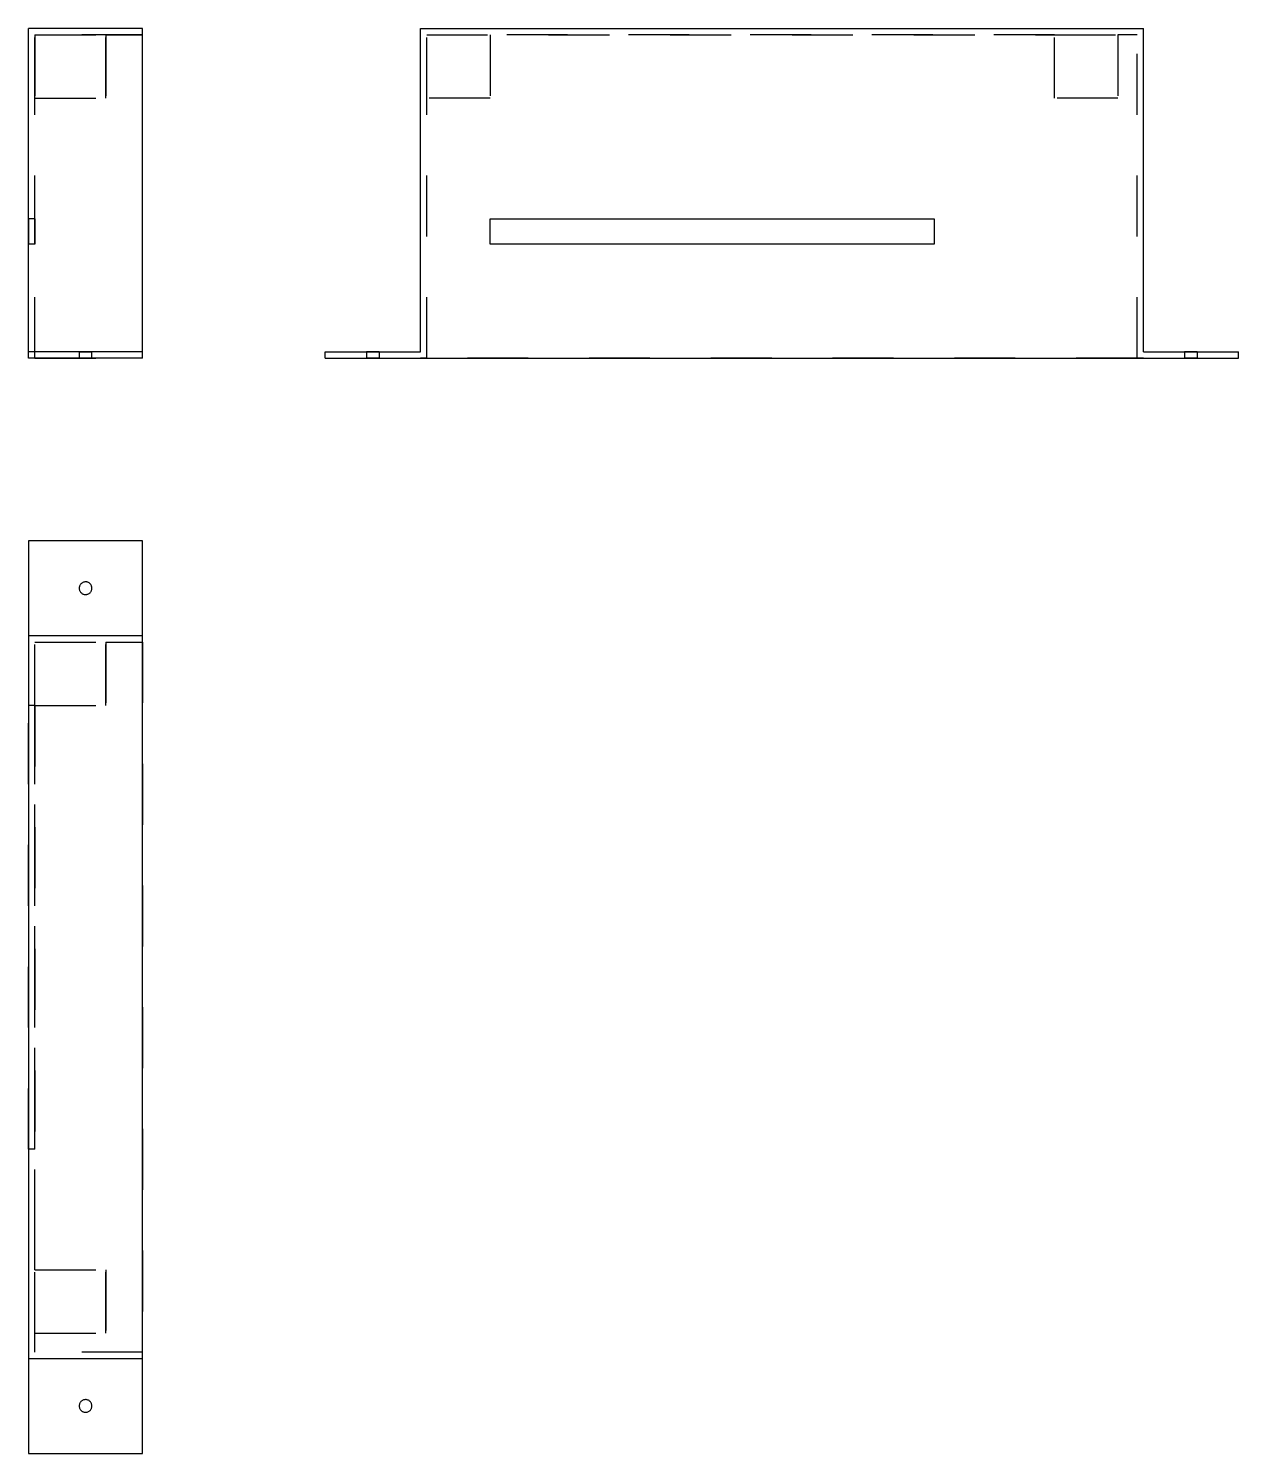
# Model space of a CAD drawing. Extents: x 0 to 1.99, y 0 to 2.34.
import ezdxf

# ---------------------------------------------------------------- set-up
doc = ezdxf.new("R2010")
doc.units = 0
doc.linetypes.add('HIDDEN', pattern=[0.075, 0.050025, -0.024975])
for name, color, linetype in [('FRONT', 7, 'CONTINUOUS'), ('FRONT_HID', 7, 'HIDDEN'), ('LEFT', 7, 'CONTINUOUS'), ('LEFT_HID', 7, 'HIDDEN'), ('TOP', 7, 'CONTINUOUS'), ('TOP_HID', 7, 'HIDDEN')]:
    doc.layers.add(name, color=color, linetype=linetype)

msp = doc.modelspace()

# ---------------------------------------------------------------- linework, layer by layer
at = {"layer": 'FRONT'}
for p, q in [((0, 1.810417), (0, 2.341667)), ((0.1875, 2.341667), (0, 2.341667)), ((0.1875, 1.810417), (0.1875, 2.341667)), ((0, 1.8), (0, 1.810417)), ((0.1875, 1.810417), (0, 1.810417)), ((0.1875, 1.8), (0.1875, 1.810417)), ((0.1875, 1.8), (0, 1.8))]:
    msp.add_line(p, q, dxfattribs=at)
at = {"layer": 'FRONT_HID', "linetype": 'HIDDEN'}
for p, q in [((0.010417, 2.33125), (0.127083, 2.33125)), ((0.010417, 2.33125), (0.010417, 2.227083)), ((0.010417, 1.8), (0.010417, 2.33125)), ((0.010417, 2.33125), (0.010417, 2.227083)), ((0.010417, 2.227083), (0.010417, 2.33125)), ((0.010417, 2.33125), (0.127083, 2.33125)), ((0.1875, 2.33125), (0.010417, 2.33125)), ((0.010417, 2.33125), (0.127083, 2.33125)), ((0.127083, 2.33125), (0.127083, 2.227083)), ((0.127083, 2.227083), (0.127083, 2.33125)), ((0.127083, 2.33125), (0.1875, 2.33125)), ((0.127083, 2.227083), (0.127083, 2.33125)), ((0.127083, 2.33125), (0.127083, 2.227083)), ((0.1875, 1.8), (0.1875, 2.33125)), ((0.1875, 1.8), (0.1875, 2.33125)), ((0.010417, 2.227083), (0.127083, 2.227083)), ((0.010417, 2.227083), (0.127083, 2.227083)), ((0.010417, 1.8), (0.010417, 2.227083)), ((0.010417, 2.227083), (0.127083, 2.227083)), ((0.010417, 2.227083), (0.127083, 2.227083)), ((0.010417, 2.029167), (0, 2.029167)), ((0, 2.029167), (0, 1.9875)), ((0.010417, 2.029167), (0, 2.029167)), ((0, 1.9875), (0, 2.029167)), ((0.010417, 2.029167), (0.010417, 1.9875)), ((0.010417, 1.9875), (0.010417, 2.029167)), ((0.010417, 1.9875), (0, 1.9875)), ((0.010417, 1.9875), (0, 1.9875)), ((0.104167, 1.810417), (0.083333, 1.810417)), ((0.083333, 1.810417), (0.104167, 1.810417)), ((0.104167, 1.810417), (0.083333, 1.810417)), ((0.083333, 1.810417), (0.104167, 1.810417)), ((0.083333, 1.810417), (0.083333, 1.8)), ((0.083333, 1.810417), (0.083333, 1.8)), ((0.104167, 1.8), (0.104167, 1.810417)), ((0.104167, 1.8), (0.104167, 1.810417)), ((0.010417, 1.8), (0.1875, 1.8)), ((0.1875, 1.8), (0.010417, 1.8)), ((0.104167, 1.8), (0.083333, 1.8)), ((0.083333, 1.8), (0.104167, 1.8)), ((0.104167, 1.8), (0.083333, 1.8)), ((0.083333, 1.8), (0.104167, 1.8))]:
    msp.add_line(p, q, dxfattribs=at)
at = {"layer": 'LEFT'}
for p, q in [((0.64375, 1.810417), (0.64375, 2.341667)), ((0.64375, 2.341667), (1.83125, 2.341667)), ((1.83125, 1.810417), (1.83125, 2.341667)), ((0.758333, 2.029167), (1.4875, 2.029167)), ((0.758333, 1.9875), (0.758333, 2.029167)), ((1.4875, 2.029167), (1.4875, 1.9875)), ((1.4875, 1.9875), (0.758333, 1.9875)), ((0.4875, 1.8), (0.4875, 1.810417)), ((0.4875, 1.810417), (0.64375, 1.810417)), ((1.83125, 1.810417), (1.9875, 1.810417)), ((1.9875, 1.8), (1.9875, 1.810417)), ((0.4875, 1.8), (0.64375, 1.8)), ((0.64375, 1.8), (1.83125, 1.8)), ((1.83125, 1.8), (1.9875, 1.8))]:
    msp.add_line(p, q, dxfattribs=at)
at = {"layer": 'LEFT_HID', "linetype": 'HIDDEN'}
for p, q in [((0.654167, 2.227083), (0.654167, 2.33125)), ((0.654167, 1.8), (0.654167, 2.33125)), ((0.654167, 2.33125), (0.758333, 2.33125)), ((0.654167, 2.33125), (1.820833, 2.33125)), ((0.758333, 2.33125), (0.758333, 2.227083)), ((0.758333, 2.33125), (0.758333, 2.227083)), ((1.685417, 2.33125), (0.758333, 2.33125)), ((1.685417, 2.227083), (1.685417, 2.33125)), ((1.685417, 2.33125), (1.789583, 2.33125)), ((1.685417, 2.227083), (1.685417, 2.33125)), ((1.820833, 2.33125), (1.789583, 2.33125)), ((1.789583, 2.33125), (1.789583, 2.227083)), ((1.789583, 2.33125), (1.789583, 2.227083)), ((1.820833, 1.8), (1.820833, 2.33125)), ((1.820833, 1.8), (1.820833, 2.33125)), ((0.758333, 2.227083), (0.654167, 2.227083)), ((0.758333, 2.227083), (0.654167, 2.227083)), ((0.654167, 1.8), (0.654167, 2.227083)), ((1.789583, 2.227083), (1.685417, 2.227083)), ((1.789583, 2.227083), (1.685417, 2.227083)), ((0.565625, 1.810417), (0.555208, 1.810417)), ((0.555208, 1.810417), (0.576042, 1.810417)), ((0.555208, 1.810417), (0.555208, 1.8)), ((0.576042, 1.810417), (0.565625, 1.810417)), ((0.576042, 1.810417), (0.576042, 1.8)), ((1.909375, 1.810417), (1.898958, 1.810417)), ((1.898958, 1.810417), (1.919792, 1.810417)), ((1.898958, 1.810417), (1.898958, 1.8)), ((1.919792, 1.810417), (1.909375, 1.810417)), ((1.919792, 1.810417), (1.919792, 1.8)), ((0.565625, 1.8), (0.555208, 1.8)), ((0.555208, 1.8), (0.576042, 1.8)), ((0.576042, 1.8), (0.565625, 1.8)), ((0.654167, 1.8), (0.64375, 1.8)), ((1.820833, 1.8), (0.654167, 1.8)), ((1.83125, 1.8), (1.820833, 1.8)), ((1.909375, 1.8), (1.898958, 1.8)), ((1.898958, 1.8), (1.919792, 1.8)), ((1.919792, 1.8), (1.909375, 1.8))]:
    msp.add_line(p, q, dxfattribs=at)
at = {"layer": 'TOP'}
for p, q in [((0, 1.5), (0, 1.34375)), ((0.1875, 1.5), (0, 1.5)), ((0.1875, 1.34375), (0.1875, 1.5)), ((0.086114, 1.42896), (0.085447, 1.428165)), ((0.086857, 1.429685), (0.086114, 1.42896)), ((0.087669, 1.430333), (0.086857, 1.429685)), ((0.088542, 1.430896), (0.087669, 1.430333)), ((0.089466, 1.43137), (0.088542, 1.430896)), ((0.090432, 1.431749), (0.089466, 1.43137)), ((0.091432, 1.43203), (0.090432, 1.431749)), ((0.092455, 1.432211), (0.091432, 1.43203)), ((0.09349, 1.432288), (0.092455, 1.432211)), ((0.094528, 1.432263), (0.09349, 1.432288)), ((0.095559, 1.432133), (0.094528, 1.432263)), ((0.096571, 1.431902), (0.095559, 1.432133)), ((0.097556, 1.431572), (0.096571, 1.431902)), ((0.098502, 1.431144), (0.097556, 1.431572)), ((0.099402, 1.430625), (0.098502, 1.431144)), ((0.100245, 1.430019), (0.099402, 1.430625)), ((0.101023, 1.429332), (0.100245, 1.430019)), ((0.10173, 1.428571), (0.101023, 1.429332)), ((0.102357, 1.427743), (0.10173, 1.428571)), ((0.08345, 1.423428), (0.083346, 1.422394)), ((0.083346, 1.422394), (0.083346, 1.421356)), ((0.083346, 1.421356), (0.08345, 1.420322)), ((0.083655, 1.424445), (0.08345, 1.423428)), ((0.08345, 1.420322), (0.083655, 1.419305)), ((0.083962, 1.425438), (0.083655, 1.424445)), ((0.083655, 1.419305), (0.083962, 1.418312)), ((0.084365, 1.426395), (0.083962, 1.425438)), ((0.083962, 1.418312), (0.084365, 1.417355)), ((0.084862, 1.427307), (0.084365, 1.426395)), ((0.084365, 1.417355), (0.084862, 1.416443)), ((0.085447, 1.428165), (0.084862, 1.427307)), ((0.084862, 1.416443), (0.085447, 1.415585)), ((0.085447, 1.415585), (0.086114, 1.41479)), ((0.086114, 1.41479), (0.086857, 1.414065)), ((0.086857, 1.414065), (0.087669, 1.413417)), ((0.087669, 1.413417), (0.088542, 1.412854)), ((0.088542, 1.412854), (0.089466, 1.41238)), ((0.089466, 1.41238), (0.090432, 1.412001)), ((0.090432, 1.412001), (0.091432, 1.41172)), ((0.091432, 1.41172), (0.092455, 1.411539)), ((0.092455, 1.411539), (0.09349, 1.411462)), ((0.09349, 1.411462), (0.094528, 1.411487)), ((0.094528, 1.411487), (0.095559, 1.411617)), ((0.095559, 1.411617), (0.096571, 1.411848)), ((0.096571, 1.411848), (0.097556, 1.412178)), ((0.097556, 1.412178), (0.098502, 1.412606)), ((0.098502, 1.412606), (0.099402, 1.413125)), ((0.099402, 1.413125), (0.100245, 1.413731)), ((0.100245, 1.413731), (0.101023, 1.414418)), ((0.101023, 1.414418), (0.10173, 1.415179)), ((0.10173, 1.415179), (0.102357, 1.416007)), ((0.102898, 1.426857), (0.102357, 1.427743)), ((0.102357, 1.416007), (0.102898, 1.416893)), ((0.103349, 1.425921), (0.102898, 1.426857)), ((0.102898, 1.416893), (0.103349, 1.417829)), ((0.103704, 1.424945), (0.103349, 1.425921)), ((0.103349, 1.417829), (0.103704, 1.418805)), ((0.10396, 1.423939), (0.103704, 1.424945)), ((0.103704, 1.418805), (0.10396, 1.419811)), ((0.104115, 1.422912), (0.10396, 1.423939)), ((0.10396, 1.419811), (0.104115, 1.420838)), ((0.104167, 1.421875), (0.104115, 1.422912)), ((0.104115, 1.420838), (0.104167, 1.421875)), ((0, 1.34375), (0, 0.15625)), ((0.1875, 1.34375), (0, 1.34375)), ((0.1875, 0.15625), (0.1875, 1.34375)), ((0, 0.15625), (0.1875, 0.15625)), ((0, 0.15625), (0, 0)), ((0.1875, 0), (0.1875, 0.15625)), ((0.08345, 0.079678), (0.083346, 0.078644)), ((0.083346, 0.078644), (0.083346, 0.077606)), ((0.083346, 0.077606), (0.08345, 0.076572)), ((0.083655, 0.080695), (0.08345, 0.079678)), ((0.08345, 0.076572), (0.083655, 0.075555)), ((0.083962, 0.081688), (0.083655, 0.080695)), ((0.083655, 0.075555), (0.083962, 0.074562)), ((0.084365, 0.082645), (0.083962, 0.081688)), ((0.083962, 0.074562), (0.084365, 0.073605)), ((0.084862, 0.083557), (0.084365, 0.082645)), ((0.084365, 0.073605), (0.084862, 0.072693)), ((0.085447, 0.084415), (0.084862, 0.083557)), ((0.084862, 0.072693), (0.085447, 0.071835)), ((0.086114, 0.08521), (0.085447, 0.084415)), ((0.085447, 0.071835), (0.086114, 0.07104)), ((0.086857, 0.085935), (0.086114, 0.08521)), ((0.086114, 0.07104), (0.086857, 0.070315)), ((0.087669, 0.086583), (0.086857, 0.085935)), ((0.086857, 0.070315), (0.087669, 0.069667)), ((0.088542, 0.087146), (0.087669, 0.086583)), ((0.089466, 0.08762), (0.088542, 0.087146)), ((0.090432, 0.087999), (0.089466, 0.08762)), ((0.091432, 0.08828), (0.090432, 0.087999)), ((0.092455, 0.088461), (0.091432, 0.08828)), ((0.09349, 0.088538), (0.092455, 0.088461)), ((0.094528, 0.088513), (0.09349, 0.088538)), ((0.095559, 0.088383), (0.094528, 0.088513)), ((0.096571, 0.088152), (0.095559, 0.088383)), ((0.097556, 0.087822), (0.096571, 0.088152)), ((0.098502, 0.087394), (0.097556, 0.087822)), ((0.099402, 0.086875), (0.098502, 0.087394)), ((0.100245, 0.086269), (0.099402, 0.086875)), ((0.101023, 0.085582), (0.100245, 0.086269)), ((0.100245, 0.069981), (0.101023, 0.070668)), ((0.10173, 0.084821), (0.101023, 0.085582)), ((0.101023, 0.070668), (0.10173, 0.071429)), ((0.102357, 0.083993), (0.10173, 0.084821)), ((0.10173, 0.071429), (0.102357, 0.072257)), ((0.102898, 0.083107), (0.102357, 0.083993)), ((0.102357, 0.072257), (0.102898, 0.073143)), ((0.103349, 0.082171), (0.102898, 0.083107)), ((0.102898, 0.073143), (0.103349, 0.074079)), ((0.103704, 0.081195), (0.103349, 0.082171)), ((0.103349, 0.074079), (0.103704, 0.075055)), ((0.10396, 0.080189), (0.103704, 0.081195)), ((0.103704, 0.075055), (0.10396, 0.076061)), ((0.104115, 0.079162), (0.10396, 0.080189)), ((0.10396, 0.076061), (0.104115, 0.077088)), ((0.104167, 0.078125), (0.104115, 0.079162)), ((0.104115, 0.077088), (0.104167, 0.078125)), ((0.087669, 0.069667), (0.088542, 0.069104)), ((0.088542, 0.069104), (0.089466, 0.06863)), ((0.089466, 0.06863), (0.090432, 0.068251)), ((0.090432, 0.068251), (0.091432, 0.06797)), ((0.091432, 0.06797), (0.092455, 0.067789)), ((0.092455, 0.067789), (0.09349, 0.067712)), ((0.09349, 0.067712), (0.094528, 0.067737)), ((0.094528, 0.067737), (0.095559, 0.067867)), ((0.095559, 0.067867), (0.096571, 0.068098)), ((0.096571, 0.068098), (0.097556, 0.068428)), ((0.097556, 0.068428), (0.098502, 0.068856)), ((0.098502, 0.068856), (0.099402, 0.069375)), ((0.099402, 0.069375), (0.100245, 0.069981)), ((0, 0), (0.1875, 0))]:
    msp.add_line(p, q, dxfattribs=at)
at = {"layer": 'TOP_HID', "linetype": 'HIDDEN'}
for p, q in [((0.1875, 1.333333), (0.1875, 1.34375)), ((0.010417, 1.333333), (0.127083, 1.333333)), ((0.010417, 1.229167), (0.010417, 1.333333)), ((0.010417, 1.333333), (0.1875, 1.333333)), ((0.010417, 0.166667), (0.010417, 1.333333)), ((0.127083, 1.229167), (0.127083, 1.333333)), ((0.127083, 1.333333), (0.1875, 1.333333)), ((0.127083, 1.333333), (0.127083, 1.229167)), ((0.1875, 1.333333), (0.1875, 0.166667)), ((0.010417, 1.229167), (0, 1.229167)), ((0, 1.229167), (0, 0.5)), ((0, 0.5), (0, 1.229167)), ((0.010417, 1.229167), (0, 1.229167)), ((0.010417, 1.229167), (0.127083, 1.229167)), ((0.010417, 1.229167), (0.127083, 1.229167)), ((0.010417, 0.302083), (0.010417, 1.229167)), ((0.010417, 0.5), (0.010417, 1.229167)), ((0.010417, 1.229167), (0.010417, 0.5)), ((0.010417, 0.5), (0, 0.5)), ((0.010417, 0.5), (0, 0.5)), ((0.010417, 0.197917), (0.010417, 0.302083)), ((0.010417, 0.302083), (0.127083, 0.302083)), ((0.010417, 0.302083), (0.127083, 0.302083)), ((0.127083, 0.302083), (0.127083, 0.197917)), ((0.127083, 0.197917), (0.127083, 0.302083)), ((0.010417, 0.166667), (0.010417, 0.197917)), ((0.010417, 0.197917), (0.127083, 0.197917)), ((0.010417, 0.197917), (0.127083, 0.197917)), ((0.1875, 0.166667), (0.010417, 0.166667)), ((0.1875, 0.166667), (0.010417, 0.166667)), ((0.1875, 0.15625), (0.1875, 0.166667))]:
    msp.add_line(p, q, dxfattribs=at)

doc.saveas('drawing.dxf')
